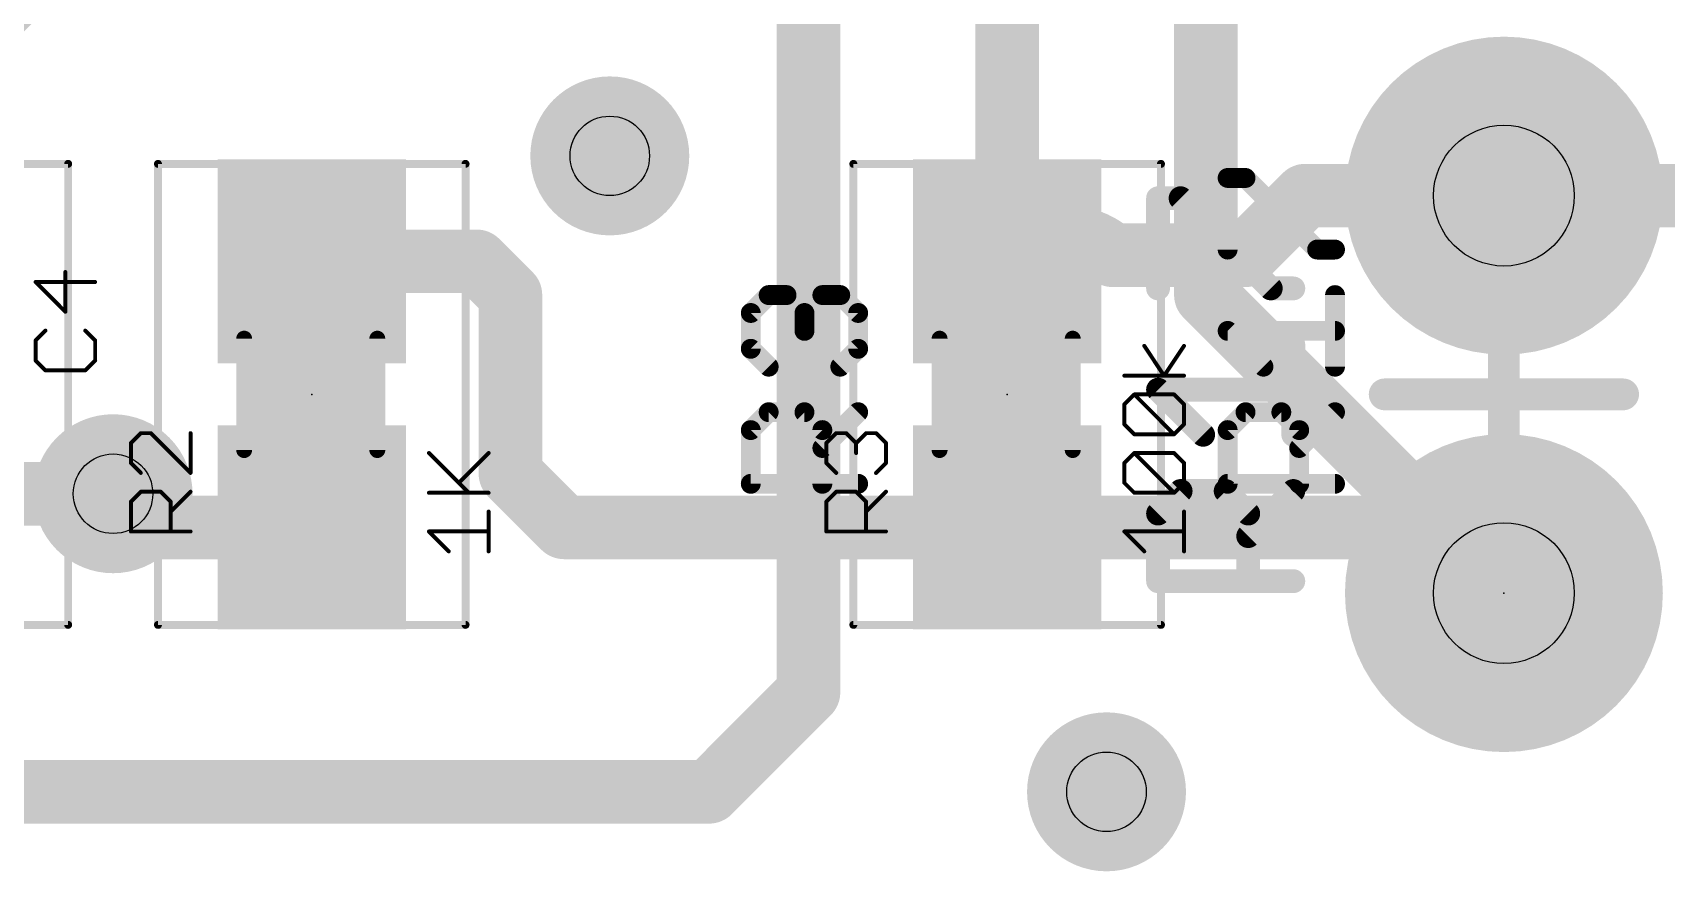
# Model space of a CAD drawing. Extents: x -19 to 88, y -11 to 23.
# Drawn here: x 9.65 to 20.09, y 0.76 to 6.12 of the extents above; entities that cross this region are included whole.
import ezdxf

# ---------------------------------------------------------------- set-up
doc = ezdxf.new("R2010")
doc.units = 0
for name, color, linetype in [('1', 12, 'CONTINUOUS'), ('16', 132, 'CONTINUOUS'), ('17', 110, 'CONTINUOUS'), ('18', 110, 'CONTINUOUS'), ('21', 53, 'CONTINUOUS'), ('23', 53, 'CONTINUOUS'), ('25', 253, 'CONTINUOUS'), ('27', 253, 'CONTINUOUS'), ('29', 253, 'CONTINUOUS'), ('30', 253, 'CONTINUOUS'), ('31', 253, 'CONTINUOUS'), ('35', 253, 'CONTINUOUS'), ('39', 12, 'CONTINUOUS'), ('44', 253, 'CONTINUOUS'), ('51', 53, 'CONTINUOUS')]:
    doc.layers.add(name, color=color, linetype=linetype)

# ---------------------------------------------------------------- blocks, each defined once
blk = doc.blocks.new('RECT')
blk.add_solid([(-0.5, -0.5), (0.5, -0.5), (-0.5, 0.5), (0.5, 0.5)])
blk = doc.blocks.new('ROUNDP')
at = {"const_width": 0.5}
blk.add_lwpolyline([(0, -0.25, 1), (0, 0.25, 1), (0, -0.25)], format="xyb", dxfattribs=at)
blk = doc.blocks.new('ROUNDV')
at = {"const_width": 0.5}
blk.add_lwpolyline([(0, -0.25, 1), (0, 0.25, 1), (0, -0.25)], format="xyb", dxfattribs=at)

msp = doc.modelspace()

# ---------------------------------------------------------------- linework, layer by layer
at = {"layer": '1', "const_width": 0.4064}
for points in [[(8.89, 5.715), (9.525, 6.35)], [(15.875, 4.66), (15.875, 6.35)], [(17.399, 4.699), (17.78, 5.08)], [(17.78, 5.08), (19.05, 5.08)], [(19.05, 5.08), (21.59, 5.08)], [(11.43, 4.66), (12.485, 4.66)], [(12.485, 4.66), (12.7, 4.445)], [(16.549, 4.699), (17.399, 4.699)], [(12.7, 4.445), (12.7, 3.302)], [(13.042, 2.96), (12.7, 3.302)], [(10.375, 2.96), (10.16, 3.175)], [(11.43, 2.96), (10.375, 2.96)], [(15.875, 2.96), (13.042, 2.96)], [(15.875, 2.96), (18.63, 2.96)], [(18.63, 2.96), (19.05, 2.54)]]:
    msp.add_lwpolyline(points, dxfattribs=at)
at = {"layer": '1'}
for points, const_width in [([(17.78, 5.1816, 1), (17.78, 4.9784)], 0.2032), ([(17.8518, 5.0082, 1), (17.7082, 5.1518)], 0.2032), ([(19.05, 5.1816, 1), (19.05, 4.9784)], 0.2032), ([(19.05, 4.9784, 1), (19.05, 5.1816)], 0.2032), ([(16.549, 4.699, 0.4142), (15.875, 4.66)], 0.4064), ([(11.43, 4.7616, 1), (11.43, 4.5584)], 0.2032), ([(12.5568, 4.7318, 1), (12.4132, 4.5882)], 0.2032), ([(12.485, 4.5584, 1), (12.485, 4.7616)], 0.2032), ([(15.7991, 4.7276, 1), (15.9509, 4.5924)], 0.2032), ([(16.549, 4.8006, 1), (16.549, 4.5974)], 0.2032), ([(16.4814, 4.6231, 1), (16.6166, 4.7749)], 0.2032), ([(17.3272, 4.7708, 1), (17.4708, 4.6272)], 0.2032), ([(17.399, 4.5974, 1), (17.399, 4.8006)], 0.2032), ([(15.7734, 4.66, 1), (15.9766, 4.66)], 0.2032), ([(12.8016, 4.445, 1), (12.5984, 4.445)], 0.2032), ([(12.6282, 4.3732, 1), (12.7718, 4.5168)], 0.2032), ([(12.7718, 3.3738, 1), (12.6282, 3.2302)], 0.2032), ([(10.2318, 3.2468, 1), (10.0882, 3.1032)], 0.2032), ([(12.5984, 3.302, 1), (12.8016, 3.302)], 0.2032), ([(10.375, 3.0616, 1), (10.375, 2.8584)], 0.2032), ([(10.3032, 2.8882, 1), (10.4468, 3.0318)], 0.2032), ([(11.43, 2.8584, 1), (11.43, 3.0616)], 0.2032), ([(13.042, 3.0616, 1), (13.042, 2.8584)], 0.2032), ([(12.9702, 2.8882, 1), (13.1138, 3.0318)], 0.2032), ([(15.875, 3.0616, 1), (15.875, 2.8584)], 0.2032), ([(15.875, 2.8584, 1), (15.875, 3.0616)], 0.2032), ([(18.7018, 3.0318, 1), (18.5582, 2.8882)], 0.2032), ([(18.63, 2.8584, 1), (18.63, 3.0616)], 0.2032), ([(18.9782, 2.4682, 1), (19.1218, 2.6118)], 0.2032)]:
    msp.add_lwpolyline(points, format="xyb", dxfattribs=dict(at, const_width=const_width))
at = {"layer": '16', "const_width": 0.4064}
for points in [[(14.605, 6.985), (14.605, 1.905)], [(17.145, 6.985), (17.145, 4.445)], [(17.145, 4.445), (19.05, 2.54)], [(10.16, 3.175), (8.001, 3.175)], [(14.605, 1.905), (13.97, 1.27)], [(13.97, 1.27), (8.89, 1.27)]]:
    msp.add_lwpolyline(points, dxfattribs=at)
at = {"layer": '16', "const_width": 0.2032}
for points in [[(17.2168, 4.5168, 1), (17.0732, 4.3732)], [(17.0434, 4.445, 1), (17.2466, 4.445)], [(10.16, 3.0734, 1), (10.16, 3.2766)], [(18.9782, 2.4682, 1), (19.1218, 2.6118)], [(14.6768, 1.8332, 1), (14.5332, 1.9768)], [(14.5034, 1.905, 1), (14.7066, 1.905)], [(13.97, 1.1684, 1), (13.97, 1.3716)], [(13.8982, 1.3418, 1), (14.0418, 1.1982)]]:
    msp.add_lwpolyline(points, format="xyb", dxfattribs=at)
at = {"layer": '21'}
for points, const_width in [([(17.2841, 5.2247, 1), (17.2841, 5.1612)], 0.0635), ([(17.3159, 5.1929, 1), (17.2524, 5.1929)], 0.0635), ([(17.421, 5.2154, 1), (17.3761, 5.1705)], 0.0635), ([(17.3985, 5.1612, 1), (17.3985, 5.2247)], 0.0635), ([(17.2524, 4.7353, 1), (17.3159, 4.7353)], 0.0635), ([(17.8561, 4.7671, 1), (17.8561, 4.7036)], 0.0635), ([(17.8337, 4.7129, 1), (17.8786, 4.7578)], 0.0635), ([(17.9705, 4.7036, 1), (17.9705, 4.7671)], 0.0635), ([(14.3505, 4.4763, 1), (14.3505, 4.4128)], 0.0635), ([(14.373, 4.4221, 1), (14.3281, 4.467)], 0.0635), ([(14.4874, 4.467, 1), (14.4425, 4.4221)], 0.0635), ([(14.4649, 4.4128, 1), (14.4649, 4.4763)], 0.0635), ([(14.6937, 4.4763, 1), (14.6937, 4.4128)], 0.0635), ([(14.7162, 4.4221, 1), (14.6713, 4.467)], 0.0635), ([(14.8306, 4.467, 1), (14.7857, 4.4221)], 0.0635), ([(14.8081, 4.4128, 1), (14.8081, 4.4763)], 0.0635), ([(18.0023, 4.4445, 1), (17.9388, 4.4445)], 0.0635), ([(14.2679, 4.3301, 1), (14.2044, 4.3301)], 0.0635), ([(14.6111, 4.3301, 1), (14.5476, 4.3301)], 0.0635), ([(14.9543, 4.3301, 1), (14.8908, 4.3301)], 0.0635), ([(14.2137, 4.3526, 1), (14.2586, 4.3077)], 0.0635), ([(14.5569, 4.3526, 1), (14.6018, 4.3077)], 0.0635), ([(14.5569, 4.3077, 1), (14.6018, 4.3526)], 0.0635), ([(14.9, 4.3077, 1), (14.945, 4.3526)], 0.0635), ([(14.5476, 4.2157, 1), (14.6111, 4.2157)], 0.0635), ([(17.2841, 4.2475, 1), (17.2841, 4.184)], 0.0635), ([(17.3066, 4.2382, 1), (17.2617, 4.1933)], 0.0635), ([(17.9705, 4.184, 1), (17.9705, 4.2475)], 0.0635), ([(14.2044, 4.1013, 1), (14.2679, 4.1013)], 0.0635), ([(14.2586, 4.1238, 1), (14.2137, 4.0789)], 0.0635), ([(14.8908, 4.1013, 1), (14.9543, 4.1013)], 0.0635), ([(14.945, 4.0789, 1), (14.9, 4.1238)], 0.0635), ([(19.1008, 4.064, 1), (18.9992, 4.064)], 0.1016), ([(14.3281, 3.9645, 1), (14.373, 4.0094)], 0.0635), ([(14.7857, 4.0094, 1), (14.8306, 3.9645)], 0.0635), ([(17.4905, 3.9645, 1), (17.5354, 4.0094)], 0.0635), ([(17.9388, 3.9869, 1), (18.0023, 3.9869)], 0.0635), ([(18.288, 3.8608, 1), (18.288, 3.7592)], 0.1016), ([(19.05, 3.8608, 1), (19.05, 3.7592)], 0.1016), ([(19.1008, 3.81, 1), (18.9992, 3.81)], 0.1016), ([(19.05, 3.7592, 1), (19.05, 3.8608)], 0.1016), ([(19.812, 3.7592, 1), (19.812, 3.8608)], 0.1016), ([(14.3505, 3.7278, 1), (14.3505, 3.6643)], 0.0635), ([(14.373, 3.6736, 1), (14.3281, 3.7185)], 0.0635), ([(14.6018, 3.7185, 1), (14.5569, 3.6736)], 0.0635), ([(14.5793, 3.6643, 1), (14.5793, 3.7278)], 0.0635), ([(14.945, 3.6736, 1), (14.9, 3.7185)], 0.0635), ([(17.3985, 3.7278, 1), (17.3985, 3.6643)], 0.0635), ([(17.421, 3.6736, 1), (17.3761, 3.7185)], 0.0635), ([(17.6498, 3.7185, 1), (17.6049, 3.6736)], 0.0635), ([(17.6273, 3.6643, 1), (17.6273, 3.7278)], 0.0635), ([(17.993, 3.6736, 1), (17.948, 3.7185)], 0.0635), ([(18.9992, 3.81, 1), (19.1008, 3.81)], 0.1016), ([(14.2679, 3.5817, 1), (14.2044, 3.5817)], 0.0635), ([(14.2137, 3.6041, 1), (14.2586, 3.5592)], 0.0635), ([(14.7255, 3.5817, 1), (14.662, 3.5817)], 0.0635), ([(14.6713, 3.5592, 1), (14.7162, 3.6041)], 0.0635), ([(17.3159, 3.5817, 1), (17.2524, 3.5817)], 0.0635), ([(17.2617, 3.6041, 1), (17.3066, 3.5592)], 0.0635), ([(17.7735, 3.5817, 1), (17.71, 3.5817)], 0.0635), ([(17.7193, 3.5592, 1), (17.7642, 3.6041)], 0.0635), ([(18.9992, 3.556, 1), (19.1008, 3.556)], 0.1016), ([(14.6713, 3.4897, 1), (14.7162, 3.4448)], 0.0635), ([(17.7193, 3.4897, 1), (17.7642, 3.4448)], 0.0635), ([(14.2361, 3.2703, 1), (14.2361, 3.2067)], 0.0635), ([(14.2044, 3.2385, 1), (14.2679, 3.2385)], 0.0635), ([(14.662, 3.2385, 1), (14.7255, 3.2385)], 0.0635), ([(14.9225, 3.2067, 1), (14.9225, 3.2703)], 0.0635), ([(17.2841, 3.2703, 1), (17.2841, 3.2067)], 0.0635), ([(17.2524, 3.2385, 1), (17.3159, 3.2385)], 0.0635), ([(17.71, 3.2385, 1), (17.7735, 3.2385)], 0.0635), ([(17.9705, 3.2067, 1), (17.9705, 3.2703)], 0.0635)]:
    msp.add_lwpolyline(points, format="xyb", dxfattribs=dict(at, const_width=const_width))
for points, const_width in [([(17.2841, 4.7353), (17.2841, 5.1929)], 0.127), ([(17.2841, 5.1929), (17.3985, 5.1929)], 0.127), ([(17.3985, 5.1929), (17.8561, 4.7353)], 0.127), ([(17.8561, 4.7353), (17.9705, 4.7353)], 0.127), ([(14.2361, 4.3301), (14.3505, 4.4445)], 0.127), ([(14.3505, 4.4445), (14.4649, 4.4445)], 0.127), ([(14.4649, 4.4445), (14.5793, 4.3301)], 0.127), ([(14.5793, 4.3301), (14.6937, 4.4445)], 0.127), ([(14.6937, 4.4445), (14.8081, 4.4445)], 0.127), ([(14.8081, 4.4445), (14.9225, 4.3301)], 0.127), ([(17.9705, 3.9869), (17.9705, 4.4445)], 0.127), ([(14.2361, 4.1013), (14.2361, 4.3301)], 0.127), ([(14.5793, 4.3301), (14.5793, 4.2157)], 0.127), ([(14.9225, 4.3301), (14.9225, 4.1013)], 0.127), ([(17.5129, 3.9869), (17.2841, 4.2157)], 0.127), ([(17.2841, 4.2157), (17.9705, 4.2157)], 0.127), ([(14.3505, 3.9869), (14.2361, 4.1013)], 0.127), ([(14.9225, 4.1013), (14.8081, 3.9869)], 0.127), ([(19.05, 4.064), (19.05, 3.81)], 0.2032), ([(19.05, 3.81), (18.288, 3.81)], 0.2032), ([(19.812, 3.81), (19.05, 3.81)], 0.2032), ([(19.05, 3.81), (19.05, 3.556)], 0.2032), ([(14.2361, 3.5817), (14.3505, 3.6961)], 0.127), ([(14.3505, 3.6961), (14.5793, 3.6961)], 0.127), ([(14.5793, 3.6961), (14.6937, 3.5817)], 0.127), ([(14.6937, 3.4673), (14.9225, 3.6961)], 0.127), ([(17.2841, 3.5817), (17.3985, 3.6961)], 0.127), ([(17.3985, 3.6961), (17.6273, 3.6961)], 0.127), ([(17.6273, 3.6961), (17.7417, 3.5817)], 0.127), ([(17.7417, 3.4673), (17.9705, 3.6961)], 0.127), ([(14.2361, 3.2385), (14.2361, 3.5817)], 0.127), ([(14.6937, 3.5817), (14.6937, 3.2385)], 0.127), ([(17.2841, 3.2385), (17.2841, 3.5817)], 0.127), ([(17.7417, 3.5817), (17.7417, 3.2385)], 0.127), ([(14.9225, 3.2385), (14.2361, 3.2385)], 0.127), ([(17.9705, 3.2385), (17.2841, 3.2385)], 0.127)]:
    msp.add_lwpolyline(points, dxfattribs=dict(at, const_width=const_width))
at = {"layer": '23'}
for p in [(11.43, 3.81), (15.875, 3.81), (19.05, 2.54)]:
    msp.add_point(p, dxfattribs=at)
at = {"layer": '25'}
for points, const_width in [([(16.8395, 4.4872), (16.8395, 5.0635)], 0.1524), ([(16.8395, 5.0635), (16.9835, 5.0635)], 0.1524), ([(16.9835, 5.0635), (17.5597, 4.4872)], 0.1524), ([(9.855, 4.3375), (9.855, 4.5917)], 0.0254), ([(10.0457, 4.5282), (9.6644, 4.5282)], 0.0254), ([(9.6644, 4.5282), (9.855, 4.3375)], 0.0254), ([(17.5597, 4.4872), (17.7038, 4.4872)], 0.1524), ([(9.7279, 4.2175), (9.6644, 4.1539)], 0.0254), ([(10.0457, 4.1539), (9.9821, 4.2175)], 0.0254), ([(17.7038, 3.5517), (17.7038, 4.1279)], 0.1524), ([(9.6644, 4.1539), (9.6644, 4.0268)], 0.0254), ([(10.0457, 4.0268), (10.0457, 4.1539)], 0.0254), ([(9.6644, 4.0268), (9.7279, 3.9633)], 0.0254), ([(9.7279, 3.9633), (9.9821, 3.9633)], 0.0254), ([(9.9821, 3.9633), (10.0457, 4.0268)], 0.0254), ([(17.1276, 3.5517), (16.8395, 3.8398)], 0.1524), ([(16.8395, 3.8398), (17.7038, 3.8398)], 0.1524), ([(10.3375, 3.5621), (10.274, 3.4986)], 0.0254), ([(10.4011, 3.5621), (10.3375, 3.5621)], 0.0254), ([(10.6553, 3.3079), (10.4011, 3.5621)], 0.0254), ([(10.6553, 3.5621), (10.6553, 3.3079)], 0.0254), ([(14.719, 3.4986), (14.7825, 3.5621)], 0.0254), ([(14.7825, 3.5621), (14.8461, 3.5621)], 0.0254), ([(14.8461, 3.5621), (14.9096, 3.4986)], 0.0254), ([(14.9096, 3.4986), (14.9732, 3.5621)], 0.0254), ([(14.9732, 3.5621), (15.0367, 3.5621)], 0.0254), ([(15.0367, 3.5621), (15.1003, 3.4986)], 0.0254), ([(10.274, 3.4986), (10.274, 3.3715)], 0.0254), ([(14.719, 3.3715), (14.719, 3.4986)], 0.0254), ([(14.9096, 3.4986), (14.9096, 3.435)], 0.0254), ([(15.1003, 3.4986), (15.1003, 3.3715)], 0.0254), ([(10.274, 3.3715), (10.3375, 3.3079)], 0.0254), ([(14.7825, 3.3079), (14.719, 3.3715)], 0.0254), ([(15.1003, 3.3715), (15.0367, 3.3079)], 0.0254), ([(16.8395, 3.0484), (16.9835, 3.1924)], 0.1524), ([(16.9835, 3.1924), (17.2716, 3.1924)], 0.1524), ([(17.2716, 3.1924), (17.4157, 3.0484)], 0.1524), ([(17.4157, 2.9043), (17.7038, 3.1924)], 0.1524), ([(10.274, 3.1244), (10.3375, 3.1879)], 0.0254), ([(10.274, 2.9337), (10.274, 3.1244)], 0.0254), ([(10.3375, 3.1879), (10.4646, 3.1879)], 0.0254), ([(10.4646, 3.1879), (10.5282, 3.1244)], 0.0254), ([(10.5282, 3.0608), (10.6553, 3.1879)], 0.0254), ([(10.5282, 3.1244), (10.5282, 2.9337)], 0.0254), ([(14.719, 3.1244), (14.7825, 3.1879)], 0.0254), ([(14.719, 2.9337), (14.719, 3.1244)], 0.0254), ([(14.7825, 3.1879), (14.9096, 3.1879)], 0.0254), ([(14.9096, 3.1879), (14.9732, 3.1244)], 0.0254), ([(14.9732, 3.0608), (15.1003, 3.1879)], 0.0254), ([(14.9732, 3.1244), (14.9732, 2.9337)], 0.0254), ([(16.8395, 2.6162), (16.8395, 3.0484)], 0.1524), ([(17.4157, 3.0484), (17.4157, 2.6162)], 0.1524), ([(10.6553, 2.9337), (10.274, 2.9337)], 0.0254), ([(15.1003, 2.9337), (14.719, 2.9337)], 0.0254), ([(17.7038, 2.6162), (16.8395, 2.6162)], 0.1524)]:
    msp.add_lwpolyline(points, dxfattribs=dict(at, const_width=const_width))
for points, const_width in [([(16.8776, 5.0635, 1), (16.8014, 5.0635)], 0.0762), ([(16.8395, 5.1016, 1), (16.8395, 5.0254)], 0.0762), ([(17.0105, 5.0904, 1), (16.9566, 5.0365)], 0.0762), ([(16.9835, 5.0254, 1), (16.9835, 5.1016)], 0.0762), ([(9.8614, 4.5917, 1), (9.8487, 4.5917)], 0.0127), ([(9.6644, 4.5345, 1), (9.6644, 4.5218)], 0.0127), ([(9.6689, 4.5326, 1), (9.6599, 4.5237)], 0.0127), ([(10.0457, 4.5218, 1), (10.0457, 4.5345)], 0.0127), ([(16.8014, 4.4872, 1), (16.8776, 4.4872)], 0.0762), ([(17.5597, 4.5253, 1), (17.5597, 4.4491)], 0.0762), ([(17.5328, 4.4603, 1), (17.5867, 4.5142)], 0.0762), ([(17.7038, 4.4491, 1), (17.7038, 4.5253)], 0.0762), ([(9.8487, 4.3375, 1), (9.8614, 4.3375)], 0.0127), ([(9.8505, 4.333, 1), (9.8595, 4.342)], 0.0127), ([(9.7324, 4.213, 1), (9.7234, 4.222)], 0.0127), ([(9.9866, 4.222, 1), (9.9777, 4.213)], 0.0127), ([(17.7419, 4.1279, 1), (17.6657, 4.1279)], 0.0762), ([(9.6707, 4.1539, 1), (9.658, 4.1539)], 0.0127), ([(9.6599, 4.1584, 1), (9.6689, 4.1495)], 0.0127), ([(10.052, 4.1539, 1), (10.0394, 4.1539)], 0.0127), ([(10.0412, 4.1495, 1), (10.0502, 4.1584)], 0.0127), ([(9.658, 4.0268, 1), (9.6707, 4.0268)], 0.0127), ([(9.6689, 4.0313, 1), (9.6599, 4.0223)], 0.0127), ([(9.7279, 3.9696, 1), (9.7279, 3.9569)], 0.0127), ([(9.7234, 3.9588, 1), (9.7324, 3.9678)], 0.0127), ([(9.9777, 3.9678, 1), (9.9866, 3.9588)], 0.0127), ([(9.9821, 3.9569, 1), (9.9821, 3.9696)], 0.0127), ([(10.0394, 4.0268, 1), (10.052, 4.0268)], 0.0127), ([(10.0502, 4.0223, 1), (10.0412, 4.0313)], 0.0127), ([(16.8664, 3.8668, 1), (16.8125, 3.8129)], 0.0762), ([(16.8395, 3.8779, 1), (16.8395, 3.8017)], 0.0762), ([(17.7038, 3.8017, 1), (17.7038, 3.8779)], 0.0762), ([(10.3375, 3.5685, 1), (10.3375, 3.5558)], 0.0127), ([(10.342, 3.5576, 1), (10.333, 3.5666)], 0.0127), ([(10.4056, 3.5666, 1), (10.3966, 3.5576)], 0.0127), ([(10.4011, 3.5558, 1), (10.4011, 3.5685)], 0.0127), ([(10.6616, 3.5621, 1), (10.649, 3.5621)], 0.0127), ([(14.7825, 3.5685, 1), (14.7825, 3.5558)], 0.0127), ([(14.787, 3.5576, 1), (14.778, 3.5666)], 0.0127), ([(14.8506, 3.5666, 1), (14.8416, 3.5576)], 0.0127), ([(14.8461, 3.5558, 1), (14.8461, 3.5685)], 0.0127), ([(14.9732, 3.5685, 1), (14.9732, 3.5558)], 0.0127), ([(14.9777, 3.5576, 1), (14.9687, 3.5666)], 0.0127), ([(15.0412, 3.5666, 1), (15.0323, 3.5576)], 0.0127), ([(15.0367, 3.5558, 1), (15.0367, 3.5685)], 0.0127), ([(17.1006, 3.5248, 1), (17.1545, 3.5787)], 0.0762), ([(17.6657, 3.5517, 1), (17.7419, 3.5517)], 0.0762), ([(10.2803, 3.4986, 1), (10.2676, 3.4986)], 0.0127), ([(10.2695, 3.5031, 1), (10.2785, 3.4941)], 0.0127), ([(14.7253, 3.4986, 1), (14.7126, 3.4986)], 0.0127), ([(14.7145, 3.5031, 1), (14.7235, 3.4941)], 0.0127), ([(14.916, 3.4986, 1), (14.9033, 3.4986)], 0.0127), ([(14.9051, 3.5031, 1), (14.9141, 3.4941)], 0.0127), ([(14.9051, 3.4941, 1), (14.9141, 3.5031)], 0.0127), ([(15.1067, 3.4986, 1), (15.094, 3.4986)], 0.0127), ([(15.0958, 3.4941, 1), (15.1048, 3.5031)], 0.0127), ([(10.2676, 3.3715, 1), (10.2803, 3.3715)], 0.0127), ([(10.2785, 3.3759, 1), (10.2695, 3.367)], 0.0127), ([(14.7126, 3.3715, 1), (14.7253, 3.3715)], 0.0127), ([(14.7235, 3.3759, 1), (14.7145, 3.367)], 0.0127), ([(14.9033, 3.435, 1), (14.916, 3.435)], 0.0127), ([(15.094, 3.3715, 1), (15.1067, 3.3715)], 0.0127), ([(15.1048, 3.367, 1), (15.0958, 3.3759)], 0.0127), ([(10.333, 3.3034, 1), (10.342, 3.3124)], 0.0127), ([(10.649, 3.3079, 1), (10.6616, 3.3079)], 0.0127), ([(10.6508, 3.3034, 1), (10.6598, 3.3124)], 0.0127), ([(14.778, 3.3034, 1), (14.787, 3.3124)], 0.0127), ([(15.0323, 3.3124, 1), (15.0412, 3.3034)], 0.0127), ([(16.9835, 3.2305, 1), (16.9835, 3.1543)], 0.0762), ([(17.0105, 3.1655, 1), (16.9566, 3.2194)], 0.0762), ([(17.2986, 3.2194, 1), (17.2447, 3.1655)], 0.0762), ([(17.2716, 3.1543, 1), (17.2716, 3.2305)], 0.0762), ([(17.7307, 3.1655, 1), (17.6769, 3.2194)], 0.0762), ([(10.2803, 3.1244, 1), (10.2676, 3.1244)], 0.0127), ([(10.2695, 3.1289, 1), (10.2785, 3.1199)], 0.0127), ([(10.3375, 3.1943, 1), (10.3375, 3.1816)], 0.0127), ([(10.342, 3.1834, 1), (10.333, 3.1924)], 0.0127), ([(10.4691, 3.1924, 1), (10.4601, 3.1834)], 0.0127), ([(10.4646, 3.1816, 1), (10.4646, 3.1943)], 0.0127), ([(10.5345, 3.1244, 1), (10.5218, 3.1244)], 0.0127), ([(10.5237, 3.1199, 1), (10.5327, 3.1289)], 0.0127), ([(10.6598, 3.1834, 1), (10.6508, 3.1924)], 0.0127), ([(14.7253, 3.1244, 1), (14.7126, 3.1244)], 0.0127), ([(14.7145, 3.1289, 1), (14.7235, 3.1199)], 0.0127), ([(14.7825, 3.1943, 1), (14.7825, 3.1816)], 0.0127), ([(14.787, 3.1834, 1), (14.778, 3.1924)], 0.0127), ([(14.9141, 3.1924, 1), (14.9051, 3.1834)], 0.0127), ([(14.9096, 3.1816, 1), (14.9096, 3.1943)], 0.0127), ([(14.9795, 3.1244, 1), (14.9668, 3.1244)], 0.0127), ([(14.9687, 3.1199, 1), (14.9777, 3.1289)], 0.0127), ([(15.1048, 3.1834, 1), (15.0958, 3.1924)], 0.0127), ([(10.5237, 3.0653, 1), (10.5327, 3.0563)], 0.0127), ([(14.9687, 3.0653, 1), (14.9777, 3.0563)], 0.0127), ([(16.8125, 3.0753, 1), (16.8664, 3.0214)], 0.0762), ([(16.8776, 3.0484, 1), (16.8014, 3.0484)], 0.0762), ([(17.4538, 3.0484, 1), (17.3776, 3.0484)], 0.0762), ([(17.3887, 3.0214, 1), (17.4426, 3.0753)], 0.0762), ([(10.2676, 2.9337, 1), (10.2803, 2.9337)], 0.0127), ([(10.274, 2.94, 1), (10.274, 2.9274)], 0.0127), ([(10.5218, 2.9337, 1), (10.5345, 2.9337)], 0.0127), ([(10.6553, 2.9274, 1), (10.6553, 2.94)], 0.0127), ([(14.7126, 2.9337, 1), (14.7253, 2.9337)], 0.0127), ([(14.719, 2.94, 1), (14.719, 2.9274)], 0.0127), ([(14.9668, 2.9337, 1), (14.9795, 2.9337)], 0.0127), ([(15.1003, 2.9274, 1), (15.1003, 2.94)], 0.0127), ([(17.3887, 2.9313, 1), (17.4426, 2.8774)], 0.0762), ([(16.8395, 2.6543, 1), (16.8395, 2.5781)], 0.0762), ([(16.8014, 2.6162, 1), (16.8776, 2.6162)], 0.0762), ([(17.3776, 2.6162, 1), (17.4538, 2.6162)], 0.0762), ([(17.7038, 2.5781, 1), (17.7038, 2.6543)], 0.0762)]:
    msp.add_lwpolyline(points, format="xyb", dxfattribs=dict(at, const_width=const_width))
at = {"layer": '27', "const_width": 0.0254}
for points in [[(16.8782, 3.9293), (16.7511, 4.12)], [(17.0053, 4.12), (16.8782, 3.9293)], [(17.0053, 3.9293), (16.624, 3.9293)], [(16.624, 3.7458), (16.6875, 3.8093)], [(16.6875, 3.8093), (16.9417, 3.8093)], [(16.9417, 3.5551), (16.6875, 3.8093)], [(16.9417, 3.8093), (17.0053, 3.7458)], [(16.624, 3.6187), (16.624, 3.7458)], [(17.0053, 3.7458), (17.0053, 3.6187)], [(16.6875, 3.5551), (16.624, 3.6187)], [(16.9417, 3.5551), (16.6875, 3.5551)], [(17.0053, 3.6187), (16.9417, 3.5551)], [(12.4332, 3.1809), (12.179, 3.4351)], [(12.3696, 3.2445), (12.5603, 3.4351)], [(16.624, 3.3716), (16.6875, 3.4351)], [(16.6875, 3.4351), (16.9417, 3.4351)], [(16.9417, 3.1809), (16.6875, 3.4351)], [(16.9417, 3.4351), (17.0053, 3.3716)], [(16.624, 3.2445), (16.624, 3.3716)], [(17.0053, 3.3716), (17.0053, 3.2445)], [(16.6875, 3.1809), (16.624, 3.2445)], [(17.0053, 3.2445), (16.9417, 3.1809)], [(12.179, 3.1809), (12.5603, 3.1809)], [(16.9417, 3.1809), (16.6875, 3.1809)], [(12.5603, 2.8067), (12.5603, 3.0609)], [(17.0053, 2.8067), (17.0053, 3.0609)], [(12.3061, 2.8067), (12.179, 2.9338)], [(12.179, 2.9338), (12.5603, 2.9338)], [(16.7511, 2.8067), (16.624, 2.9338)], [(16.624, 2.9338), (17.0053, 2.9338)]]:
    msp.add_lwpolyline(points, dxfattribs=at)
at = {"layer": '27', "const_width": 0.0127}
for points in [[(16.7564, 4.1235, 1), (16.7458, 4.1165)], [(17.0106, 4.1165, 1), (17, 4.1235)], [(16.624, 3.9357, 1), (16.624, 3.923)], [(16.8729, 3.9328, 1), (16.8835, 3.9258)], [(16.8729, 3.9258, 1), (16.8835, 3.9328)], [(17.0053, 3.923, 1), (17.0053, 3.9357)], [(16.6875, 3.8157, 1), (16.6875, 3.803)], [(16.692, 3.8138, 1), (16.683, 3.8048)], [(16.692, 3.8048, 1), (16.683, 3.8138)], [(16.9462, 3.8138, 1), (16.9373, 3.8048)], [(16.9417, 3.803, 1), (16.9417, 3.8157)], [(16.6303, 3.7458, 1), (16.6176, 3.7458)], [(16.6195, 3.7503, 1), (16.6285, 3.7413)], [(17.0117, 3.7458, 1), (16.999, 3.7458)], [(17.0008, 3.7413, 1), (17.0098, 3.7503)], [(16.6285, 3.6232, 1), (16.6195, 3.6142)], [(16.6176, 3.6187, 1), (16.6303, 3.6187)], [(16.6875, 3.5615, 1), (16.6875, 3.5488)], [(16.683, 3.5506, 1), (16.692, 3.5596)], [(16.9373, 3.5596, 1), (16.9462, 3.5506)], [(16.9373, 3.5506, 1), (16.9462, 3.5596)], [(16.9417, 3.5488, 1), (16.9417, 3.5615)], [(16.999, 3.6187, 1), (17.0117, 3.6187)], [(17.0098, 3.6142, 1), (17.0008, 3.6232)], [(12.1835, 3.4396, 1), (12.1745, 3.4306)], [(12.5648, 3.4306, 1), (12.5558, 3.4396)], [(16.6875, 3.4415, 1), (16.6875, 3.4288)], [(16.692, 3.4396, 1), (16.683, 3.4306)], [(16.692, 3.4306, 1), (16.683, 3.4396)], [(16.9462, 3.4396, 1), (16.9373, 3.4306)], [(16.9417, 3.4288, 1), (16.9417, 3.4415)], [(16.6303, 3.3716, 1), (16.6176, 3.3716)], [(16.6195, 3.3761, 1), (16.6285, 3.3671)], [(17.0117, 3.3716, 1), (16.999, 3.3716)], [(17.0008, 3.3671, 1), (17.0098, 3.3761)], [(12.3651, 3.2489, 1), (12.3741, 3.24)], [(16.6285, 3.2489, 1), (16.6195, 3.24)], [(16.6176, 3.2445, 1), (16.6303, 3.2445)], [(16.999, 3.2445, 1), (17.0117, 3.2445)], [(17.0098, 3.24, 1), (17.0008, 3.2489)], [(12.179, 3.1873, 1), (12.179, 3.1746)], [(12.4287, 3.1764, 1), (12.4377, 3.1854)], [(12.5603, 3.1746, 1), (12.5603, 3.1873)], [(16.6875, 3.1873, 1), (16.6875, 3.1746)], [(16.683, 3.1764, 1), (16.692, 3.1854)], [(16.9373, 3.1854, 1), (16.9462, 3.1764)], [(16.9373, 3.1764, 1), (16.9462, 3.1854)], [(16.9417, 3.1746, 1), (16.9417, 3.1873)], [(12.5666, 3.0609, 1), (12.554, 3.0609)], [(17.0117, 3.0609, 1), (16.999, 3.0609)], [(12.1835, 2.9383, 1), (12.1745, 2.9293)], [(12.179, 2.9402, 1), (12.179, 2.9275)], [(12.5603, 2.9275, 1), (12.5603, 2.9402)], [(16.6285, 2.9383, 1), (16.6195, 2.9293)], [(16.624, 2.9402, 1), (16.624, 2.9275)], [(17.0053, 2.9275, 1), (17.0053, 2.9402)], [(12.3016, 2.8022, 1), (12.3106, 2.8112)], [(12.554, 2.8067, 1), (12.5666, 2.8067)], [(16.7466, 2.8022, 1), (16.7556, 2.8112)], [(16.999, 2.8067, 1), (17.0117, 2.8067)]]:
    msp.add_lwpolyline(points, format="xyb", dxfattribs=at)
at = {"layer": '29', "const_width": 0.4572}
for points in [[(19.05, 4.8514, 1), (19.05, 5.3086, 1), (19.05, 4.8514)], [(19.05, 2.3114, 1), (19.05, 2.7686, 1), (19.05, 2.3114)], [(19.05, 2.3114, 1), (19.05, 2.7686, 1), (19.05, 2.3114)]]:
    msp.add_lwpolyline(points, format="xyb", dxfattribs=at)
at = {"layer": '30', "const_width": 1.016}
for points in [[(19.05, 4.572, 1), (19.05, 5.588, 1), (19.05, 4.572)], [(19.05, 2.032, 1), (19.05, 3.048, 1), (19.05, 2.032)]]:
    msp.add_lwpolyline(points, format="xyb", dxfattribs=at)
at = {"layer": '39', "const_width": 0.0508}
for points in [[(7.907, 5.283), (9.873, 5.283)], [(9.873, 5.283), (9.873, 2.337)], [(10.447, 2.337), (10.447, 5.283)], [(10.447, 5.283), (12.413, 5.283)], [(12.413, 5.283), (12.413, 2.337)], [(14.892, 2.337), (14.892, 5.283)], [(14.892, 5.283), (16.858, 5.283)], [(16.858, 5.283), (16.858, 2.337)], [(9.873, 2.337), (7.907, 2.337)], [(12.413, 2.337), (10.447, 2.337)], [(16.858, 2.337), (14.892, 2.337)]]:
    msp.add_lwpolyline(points, dxfattribs=at)
at = {"layer": '39', "const_width": 0.0254}
for points in [[(9.8857, 5.283, 1), (9.8603, 5.283)], [(9.873, 5.2703, 1), (9.873, 5.2957)], [(10.4597, 5.283, 1), (10.4343, 5.283)], [(10.447, 5.2957, 1), (10.447, 5.2703)], [(12.4257, 5.283, 1), (12.4003, 5.283)], [(12.413, 5.2703, 1), (12.413, 5.2957)], [(14.9047, 5.283, 1), (14.8793, 5.283)], [(14.892, 5.2957, 1), (14.892, 5.2703)], [(16.8707, 5.283, 1), (16.8453, 5.283)], [(16.858, 5.2703, 1), (16.858, 5.2957)], [(9.8603, 2.337, 1), (9.8857, 2.337)], [(9.873, 2.3243, 1), (9.873, 2.3497)], [(10.447, 2.3497, 1), (10.447, 2.3243)], [(10.4343, 2.337, 1), (10.4597, 2.337)], [(12.4003, 2.337, 1), (12.4257, 2.337)], [(12.413, 2.3243, 1), (12.413, 2.3497)], [(14.892, 2.3497, 1), (14.892, 2.3243)], [(14.8793, 2.337, 1), (14.9047, 2.337)], [(16.8453, 2.337, 1), (16.8707, 2.337)], [(16.858, 2.3243, 1), (16.858, 2.3497)]]:
    msp.add_lwpolyline(points, format="xyb", dxfattribs=at)
at = {"layer": '44'}
for centre, radius in [((13.335, 5.334), 0.254), ((19.05, 5.08), 0.45), ((10.16, 3.175), 0.254), ((19.05, 2.54), 0.45), ((16.51, 1.27), 0.254)]:
    msp.add_circle(centre, radius, dxfattribs=at)
at = {"layer": '51', "const_width": 0.1016}
for points in [[(10.998, 3.454), (10.998, 4.166)], [(11.849, 3.454), (11.849, 4.166)], [(15.443, 3.454), (15.443, 4.166)], [(16.294, 3.454), (16.294, 4.166)]]:
    msp.add_lwpolyline(points, dxfattribs=at)
at = {"layer": '51', "const_width": 0.0508}
for points in [[(11.0234, 4.166, 1), (10.9726, 4.166)], [(11.8744, 4.166, 1), (11.8236, 4.166)], [(15.4684, 4.166, 1), (15.4176, 4.166)], [(16.3194, 4.166, 1), (16.2686, 4.166)], [(10.9726, 3.454, 1), (11.0234, 3.454)], [(11.8236, 3.454, 1), (11.8744, 3.454)], [(15.4176, 3.454, 1), (15.4684, 3.454)], [(16.2686, 3.454, 1), (16.3194, 3.454)]]:
    msp.add_lwpolyline(points, format="xyb", dxfattribs=at)

# ---------------------------------------------------------------- block references
at = {"layer": '1', "xscale": 1.1, "rotation": 90}
for p in [(11.43, 4.66), (15.875, 4.66), (11.43, 2.96), (15.875, 2.96)]:
    msp.add_blockref('RECT', p, dxfattribs=at)
at = {"layer": '17', "xscale": 1.8796, "yscale": 1.8796, "rotation": 90}
for p in [(19.05, 5.08), (19.05, 5.08), (19.05, 2.54), (19.05, 2.54)]:
    msp.add_blockref('ROUNDP', p, dxfattribs=at)
at = {"layer": '18', "xscale": 1.016, "yscale": 1.016}
for p in [(13.335, 5.334), (13.335, 5.334), (10.16, 3.175), (10.16, 3.175), (16.51, 1.27), (16.51, 1.27)]:
    msp.add_blockref('ROUNDV', p, dxfattribs=at)
at = {"layer": '21', "xscale": 0.4572, "yscale": 0.762, "rotation": 90}
for p in [(11.43, 3.81), (15.875, 3.81)]:
    msp.add_blockref('RECT', p, dxfattribs=at)
at = {"layer": '29', "xscale": 1.3032, "yscale": 1.2032, "rotation": 90}
for p in [(11.43, 4.66), (15.875, 4.66), (11.43, 2.96), (15.875, 2.96)]:
    msp.add_blockref('RECT', p, dxfattribs=at)
at = {"layer": '31', "xscale": 1.1, "rotation": 90}
for p in [(11.43, 4.66), (15.875, 4.66), (11.43, 2.96), (15.875, 2.96)]:
    msp.add_blockref('RECT', p, dxfattribs=at)
at = {"layer": '35', "xscale": 0.3998, "yscale": 0.6, "rotation": 90}
for p in [(11.43, 3.81), (15.875, 3.81)]:
    msp.add_blockref('RECT', p, dxfattribs=at)
at = {"layer": '51', "xscale": 0.5001, "yscale": 0.95, "rotation": 90}
for p in [(11.4249, 4.3902), (15.8699, 4.3902), (11.4249, 3.2219), (15.8699, 3.2219)]:
    msp.add_blockref('RECT', p, dxfattribs=at)

doc.saveas('drawing.dxf')
